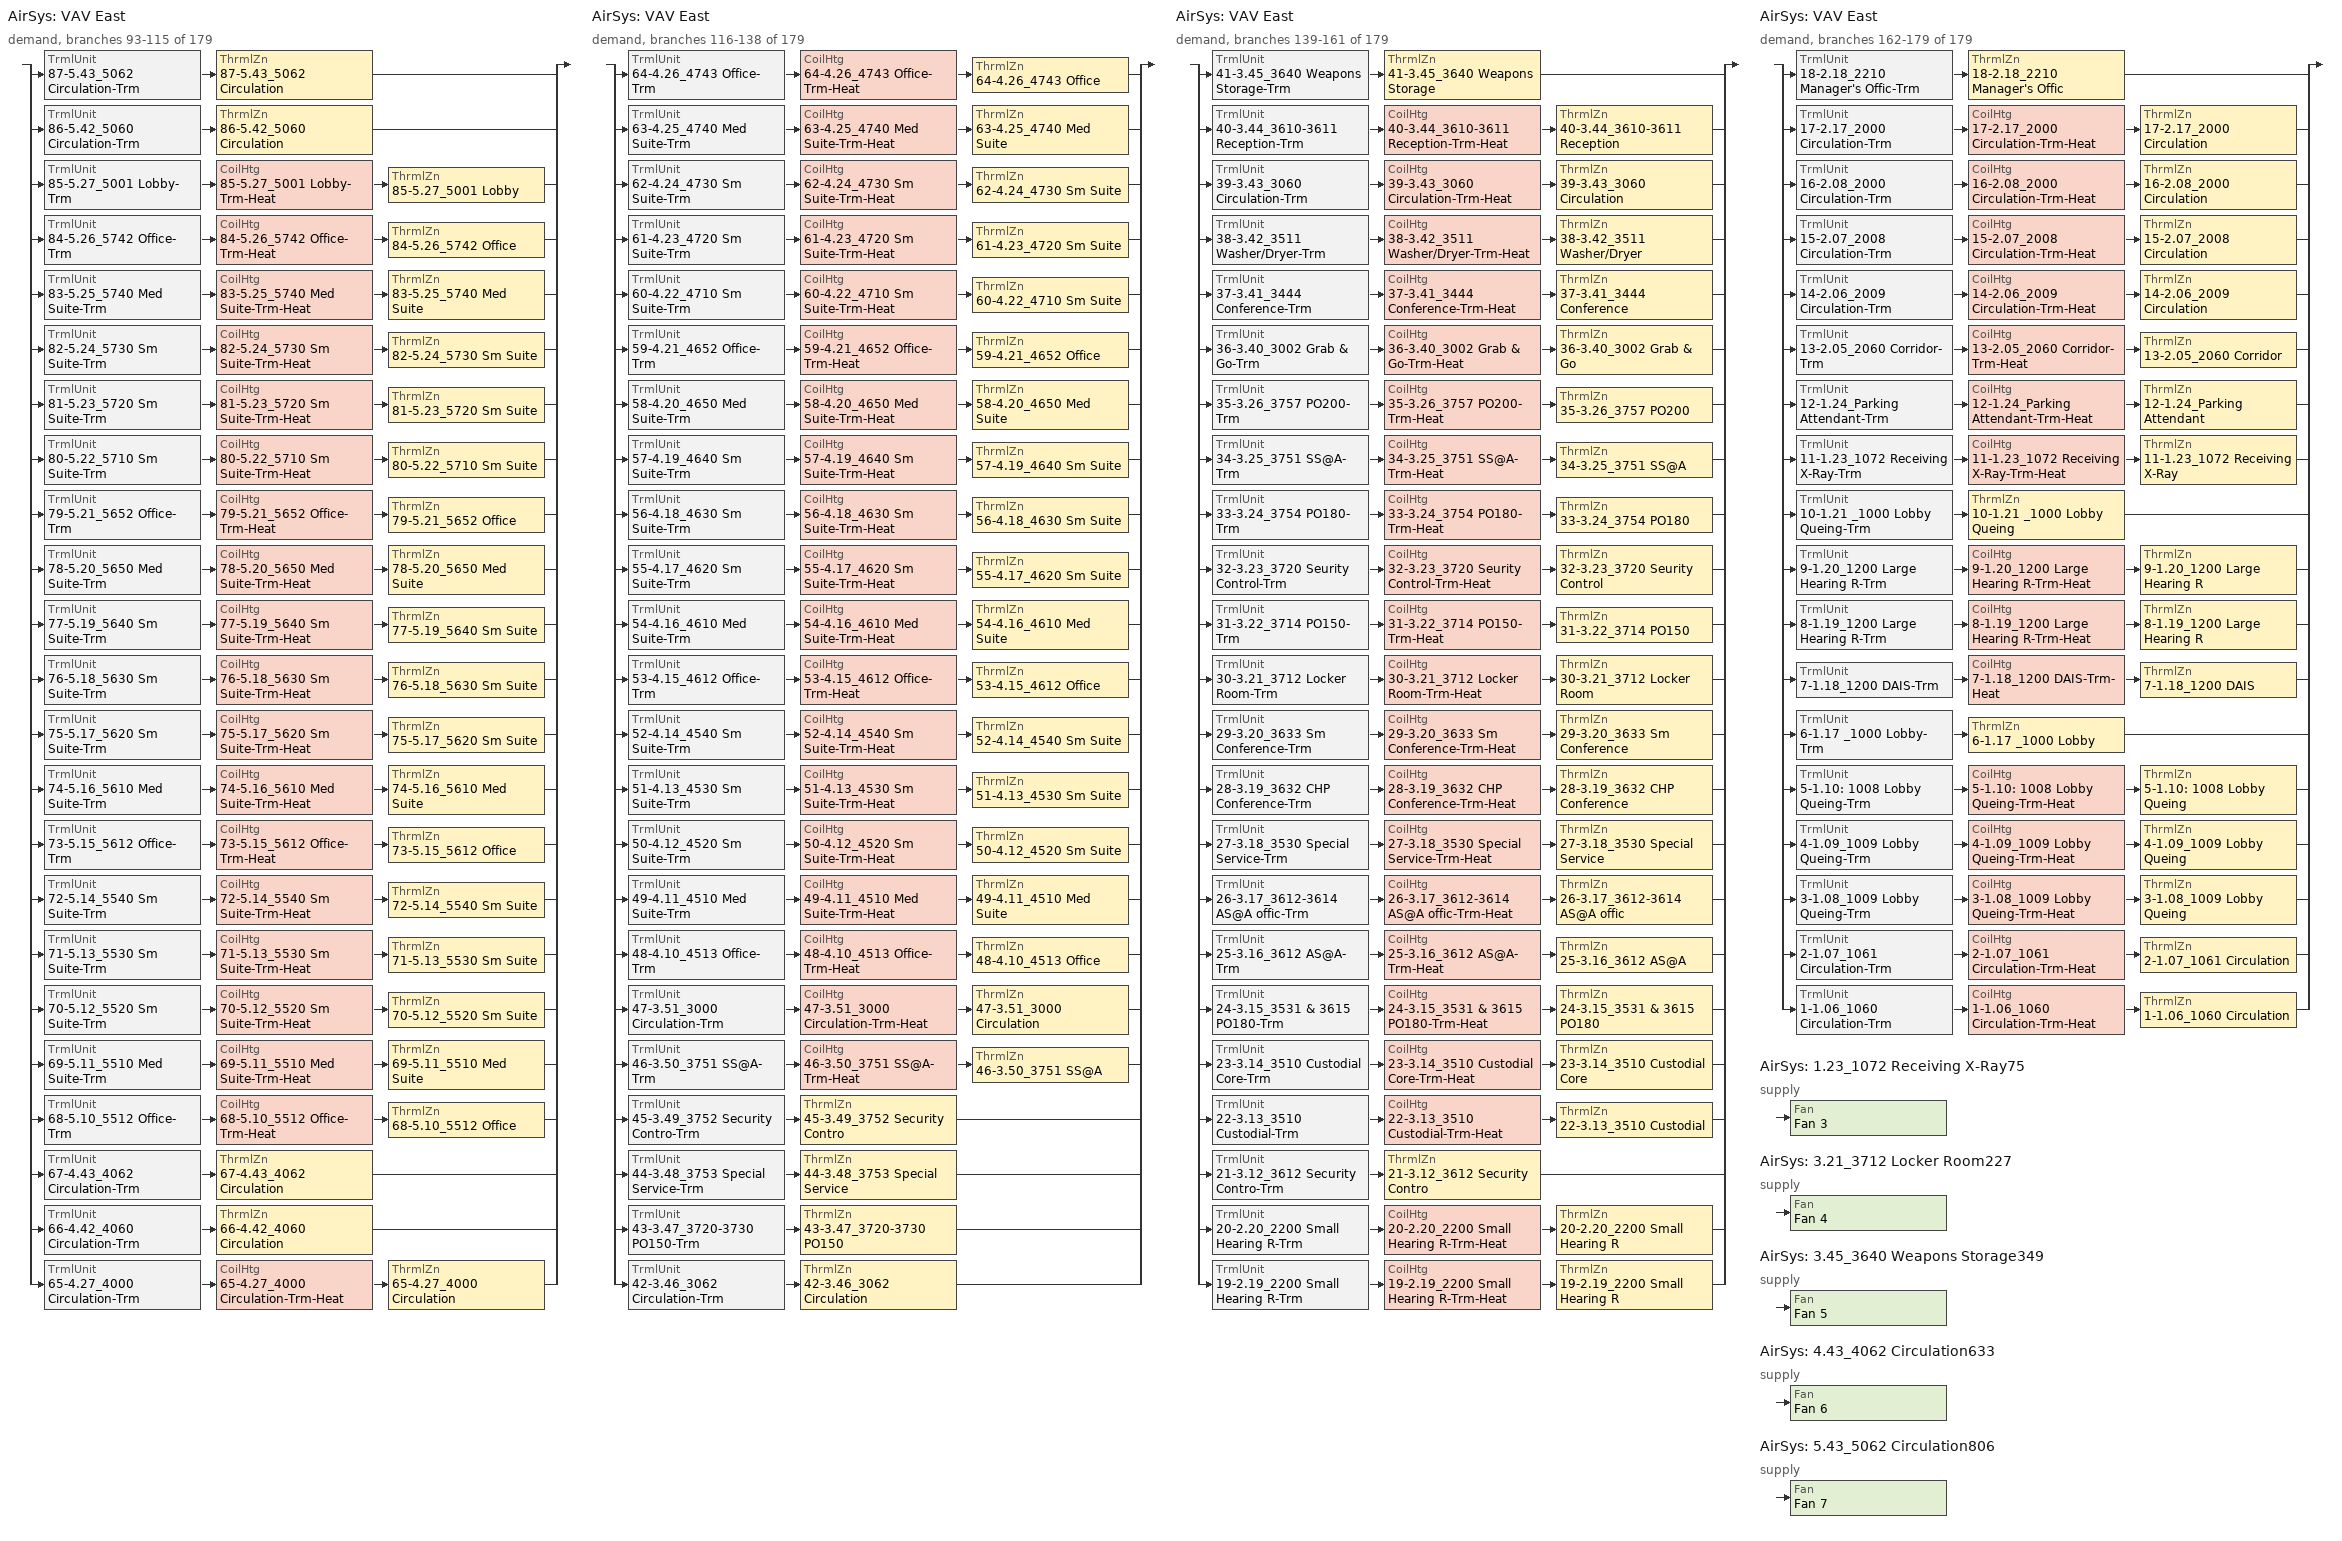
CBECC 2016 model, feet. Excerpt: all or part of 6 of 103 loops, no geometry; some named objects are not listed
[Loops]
AirSys 'VAV East'
 demand, branches 93-115 of 179: split
  | TrmlUnit '87-5.43_5062 Circulation-Trm' > ThrmlZn '87-5.43_5062 Circulation'
  | TrmlUnit '86-5.42_5060 Circulation-Trm' > ThrmlZn '86-5.42_5060 Circulation'
  | TrmlUnit '85-5.27_5001 Lobby-Trm' > CoilHtg '85-5.27_5001 Lobby-Trm-Heat' > ThrmlZn '85-5.27_5001 Lobby'
  | TrmlUnit '84-5.26_5742 Office-Trm' > CoilHtg '84-5.26_5742 Office-Trm-Heat' > ThrmlZn '84-5.26_5742 Office'
  | TrmlUnit '83-5.25_5740 Med Suite-Trm' > CoilHtg '83-5.25_5740 Med Suite-Trm-Heat' > ThrmlZn '83-5.25_5740 Med Suite'
  | TrmlUnit '82-5.24_5730 Sm Suite-Trm' > CoilHtg '82-5.24_5730 Sm Suite-Trm-Heat' > ThrmlZn '82-5.24_5730 Sm Suite'
  | TrmlUnit '81-5.23_5720 Sm Suite-Trm' > CoilHtg '81-5.23_5720 Sm Suite-Trm-Heat' > ThrmlZn '81-5.23_5720 Sm Suite'
  | TrmlUnit '80-5.22_5710 Sm Suite-Trm' > CoilHtg '80-5.22_5710 Sm Suite-Trm-Heat' > ThrmlZn '80-5.22_5710 Sm Suite'
  | TrmlUnit '79-5.21_5652 Office-Trm' > CoilHtg '79-5.21_5652 Office-Trm-Heat' > ThrmlZn '79-5.21_5652 Office'
  | TrmlUnit '78-5.20_5650 Med Suite-Trm' > CoilHtg '78-5.20_5650 Med Suite-Trm-Heat' > ThrmlZn '78-5.20_5650 Med Suite'
  | TrmlUnit '77-5.19_5640 Sm Suite-Trm' > CoilHtg '77-5.19_5640 Sm Suite-Trm-Heat' > ThrmlZn '77-5.19_5640 Sm Suite'
  | TrmlUnit '76-5.18_5630 Sm Suite-Trm' > CoilHtg '76-5.18_5630 Sm Suite-Trm-Heat' > ThrmlZn '76-5.18_5630 Sm Suite'
  | TrmlUnit '75-5.17_5620 Sm Suite-Trm' > CoilHtg '75-5.17_5620 Sm Suite-Trm-Heat' > ThrmlZn '75-5.17_5620 Sm Suite'
  | TrmlUnit '74-5.16_5610 Med Suite-Trm' > CoilHtg '74-5.16_5610 Med Suite-Trm-Heat' > ThrmlZn '74-5.16_5610 Med Suite'
  | TrmlUnit '73-5.15_5612 Office-Trm' > CoilHtg '73-5.15_5612 Office-Trm-Heat' > ThrmlZn '73-5.15_5612 Office'
  | TrmlUnit '72-5.14_5540 Sm Suite-Trm' > CoilHtg '72-5.14_5540 Sm Suite-Trm-Heat' > ThrmlZn '72-5.14_5540 Sm Suite'
  | TrmlUnit '71-5.13_5530 Sm Suite-Trm' > CoilHtg '71-5.13_5530 Sm Suite-Trm-Heat' > ThrmlZn '71-5.13_5530 Sm Suite'
  | TrmlUnit '70-5.12_5520 Sm Suite-Trm' > CoilHtg '70-5.12_5520 Sm Suite-Trm-Heat' > ThrmlZn '70-5.12_5520 Sm Suite'
  | TrmlUnit '69-5.11_5510 Med Suite-Trm' > CoilHtg '69-5.11_5510 Med Suite-Trm-Heat' > ThrmlZn '69-5.11_5510 Med Suite'
  | TrmlUnit '68-5.10_5512 Office-Trm' > CoilHtg '68-5.10_5512 Office-Trm-Heat' > ThrmlZn '68-5.10_5512 Office'
  | TrmlUnit '67-4.43_4062 Circulation-Trm' > ThrmlZn '67-4.43_4062 Circulation'
  | TrmlUnit '66-4.42_4060 Circulation-Trm' > ThrmlZn '66-4.42_4060 Circulation'
  | TrmlUnit '65-4.27_4000 Circulation-Trm' > CoilHtg '65-4.27_4000 Circulation-Trm-Heat' > ThrmlZn '65-4.27_4000 Circulation'
AirSys 'VAV East'
 demand, branches 116-138 of 179: split
  | TrmlUnit '64-4.26_4743 Office-Trm' > CoilHtg '64-4.26_4743 Office-Trm-Heat' > ThrmlZn '64-4.26_4743 Office'
  | TrmlUnit '63-4.25_4740 Med Suite-Trm' > CoilHtg '63-4.25_4740 Med Suite-Trm-Heat' > ThrmlZn '63-4.25_4740 Med Suite'
  | TrmlUnit '62-4.24_4730 Sm Suite-Trm' > CoilHtg '62-4.24_4730 Sm Suite-Trm-Heat' > ThrmlZn '62-4.24_4730 Sm Suite'
  | TrmlUnit '61-4.23_4720 Sm Suite-Trm' > CoilHtg '61-4.23_4720 Sm Suite-Trm-Heat' > ThrmlZn '61-4.23_4720 Sm Suite'
  | TrmlUnit '60-4.22_4710 Sm Suite-Trm' > CoilHtg '60-4.22_4710 Sm Suite-Trm-Heat' > ThrmlZn '60-4.22_4710 Sm Suite'
  | TrmlUnit '59-4.21_4652 Office-Trm' > CoilHtg '59-4.21_4652 Office-Trm-Heat' > ThrmlZn '59-4.21_4652 Office'
  | TrmlUnit '58-4.20_4650 Med Suite-Trm' > CoilHtg '58-4.20_4650 Med Suite-Trm-Heat' > ThrmlZn '58-4.20_4650 Med Suite'
  | TrmlUnit '57-4.19_4640 Sm Suite-Trm' > CoilHtg '57-4.19_4640 Sm Suite-Trm-Heat' > ThrmlZn '57-4.19_4640 Sm Suite'
  | TrmlUnit '56-4.18_4630 Sm Suite-Trm' > CoilHtg '56-4.18_4630 Sm Suite-Trm-Heat' > ThrmlZn '56-4.18_4630 Sm Suite'
  | TrmlUnit '55-4.17_4620 Sm Suite-Trm' > CoilHtg '55-4.17_4620 Sm Suite-Trm-Heat' > ThrmlZn '55-4.17_4620 Sm Suite'
  | TrmlUnit '54-4.16_4610 Med Suite-Trm' > CoilHtg '54-4.16_4610 Med Suite-Trm-Heat' > ThrmlZn '54-4.16_4610 Med Suite'
  | TrmlUnit '53-4.15_4612 Office-Trm' > CoilHtg '53-4.15_4612 Office-Trm-Heat' > ThrmlZn '53-4.15_4612 Office'
  | TrmlUnit '52-4.14_4540 Sm Suite-Trm' > CoilHtg '52-4.14_4540 Sm Suite-Trm-Heat' > ThrmlZn '52-4.14_4540 Sm Suite'
  | TrmlUnit '51-4.13_4530 Sm Suite-Trm' > CoilHtg '51-4.13_4530 Sm Suite-Trm-Heat' > ThrmlZn '51-4.13_4530 Sm Suite'
  | TrmlUnit '50-4.12_4520 Sm Suite-Trm' > CoilHtg '50-4.12_4520 Sm Suite-Trm-Heat' > ThrmlZn '50-4.12_4520 Sm Suite'
  | TrmlUnit '49-4.11_4510 Med Suite-Trm' > CoilHtg '49-4.11_4510 Med Suite-Trm-Heat' > ThrmlZn '49-4.11_4510 Med Suite'
  | TrmlUnit '48-4.10_4513 Office-Trm' > CoilHtg '48-4.10_4513 Office-Trm-Heat' > ThrmlZn '48-4.10_4513 Office'
  | TrmlUnit '47-3.51_3000 Circulation-Trm' > CoilHtg '47-3.51_3000 Circulation-Trm-Heat' > ThrmlZn '47-3.51_3000 Circulation'
  | TrmlUnit '46-3.50_3751 SS@A-Trm' > CoilHtg '46-3.50_3751 SS@A-Trm-Heat' > ThrmlZn '46-3.50_3751 SS@A'
  | TrmlUnit '45-3.49_3752 Security Contro-Trm' > ThrmlZn '45-3.49_3752 Security Contro'
  | TrmlUnit '44-3.48_3753 Special Service-Trm' > ThrmlZn '44-3.48_3753 Special Service'
  | TrmlUnit '43-3.47_3720-3730 PO150-Trm' > ThrmlZn '43-3.47_3720-3730 PO150'
  | TrmlUnit '42-3.46_3062 Circulation-Trm' > ThrmlZn '42-3.46_3062 Circulation'
AirSys 'VAV East'
 demand, branches 139-161 of 179: split
  | TrmlUnit '41-3.45_3640 Weapons Storage-Trm' > ThrmlZn '41-3.45_3640 Weapons Storage'
  | TrmlUnit '40-3.44_3610-3611 Reception-Trm' > CoilHtg '40-3.44_3610-3611 Reception-Trm-Heat' > ThrmlZn '40-3.44_3610-3611 Reception'
  | TrmlUnit '39-3.43_3060 Circulation-Trm' > CoilHtg '39-3.43_3060 Circulation-Trm-Heat' > ThrmlZn '39-3.43_3060 Circulation'
  | TrmlUnit '38-3.42_3511 Washer/Dryer-Trm' > CoilHtg '38-3.42_3511 Washer/Dryer-Trm-Heat' > ThrmlZn '38-3.42_3511 Washer/Dryer'
  | TrmlUnit '37-3.41_3444 Conference-Trm' > CoilHtg '37-3.41_3444 Conference-Trm-Heat' > ThrmlZn '37-3.41_3444 Conference'
  | TrmlUnit '36-3.40_3002 Grab & Go-Trm' > CoilHtg '36-3.40_3002 Grab & Go-Trm-Heat' > ThrmlZn '36-3.40_3002 Grab & Go'
  | TrmlUnit '35-3.26_3757 PO200-Trm' > CoilHtg '35-3.26_3757 PO200-Trm-Heat' > ThrmlZn '35-3.26_3757 PO200'
  | TrmlUnit '34-3.25_3751 SS@A-Trm' > CoilHtg '34-3.25_3751 SS@A-Trm-Heat' > ThrmlZn '34-3.25_3751 SS@A'
  | TrmlUnit '33-3.24_3754 PO180-Trm' > CoilHtg '33-3.24_3754 PO180-Trm-Heat' > ThrmlZn '33-3.24_3754 PO180'
  | TrmlUnit '32-3.23_3720 Seurity Control-Trm' > CoilHtg '32-3.23_3720 Seurity Control-Trm-Heat' > ThrmlZn '32-3.23_3720 Seurity Control'
  | TrmlUnit '31-3.22_3714 PO150-Trm' > CoilHtg '31-3.22_3714 PO150-Trm-Heat' > ThrmlZn '31-3.22_3714 PO150'
  | TrmlUnit '30-3.21_3712 Locker Room-Trm' > CoilHtg '30-3.21_3712 Locker Room-Trm-Heat' > ThrmlZn '30-3.21_3712 Locker Room'
  | TrmlUnit '29-3.20_3633 Sm Conference-Trm' > CoilHtg '29-3.20_3633 Sm Conference-Trm-Heat' > ThrmlZn '29-3.20_3633 Sm Conference'
  | TrmlUnit '28-3.19_3632 CHP Conference-Trm' > CoilHtg '28-3.19_3632 CHP Conference-Trm-Heat' > ThrmlZn '28-3.19_3632 CHP Conference'
  | TrmlUnit '27-3.18_3530 Special Service-Trm' > CoilHtg '27-3.18_3530 Special Service-Trm-Heat' > ThrmlZn '27-3.18_3530 Special Service'
  | TrmlUnit '26-3.17_3612-3614 AS@A offic-Trm' > CoilHtg '26-3.17_3612-3614 AS@A offic-Trm-Heat' > ThrmlZn '26-3.17_3612-3614 AS@A offic'
  | TrmlUnit '25-3.16_3612 AS@A-Trm' > CoilHtg '25-3.16_3612 AS@A-Trm-Heat' > ThrmlZn '25-3.16_3612 AS@A'
  | TrmlUnit '24-3.15_3531 & 3615 PO180-Trm' > CoilHtg '24-3.15_3531 & 3615 PO180-Trm-Heat' > ThrmlZn '24-3.15_3531 & 3615 PO180'
  | TrmlUnit '23-3.14_3510 Custodial Core-Trm' > CoilHtg '23-3.14_3510 Custodial Core-Trm-Heat' > ThrmlZn '23-3.14_3510 Custodial Core'
  | TrmlUnit '22-3.13_3510 Custodial-Trm' > CoilHtg '22-3.13_3510 Custodial-Trm-Heat' > ThrmlZn '22-3.13_3510 Custodial'
  | TrmlUnit '21-3.12_3612 Security Contro-Trm' > ThrmlZn '21-3.12_3612 Security Contro'
  | TrmlUnit '20-2.20_2200 Small Hearing R-Trm' > CoilHtg '20-2.20_2200 Small Hearing R-Trm-Heat' > ThrmlZn '20-2.20_2200 Small Hearing R'
  | TrmlUnit '19-2.19_2200 Small Hearing R-Trm' > CoilHtg '19-2.19_2200 Small Hearing R-Trm-Heat' > ThrmlZn '19-2.19_2200 Small Hearing R'
AirSys 'VAV East'
 demand, branches 162-179 of 179: split
  | TrmlUnit '18-2.18_2210 Manager's Offic-Trm' > ThrmlZn '18-2.18_2210 Manager's Offic'
  | TrmlUnit '17-2.17_2000 Circulation-Trm' > CoilHtg '17-2.17_2000 Circulation-Trm-Heat' > ThrmlZn '17-2.17_2000 Circulation'
  | TrmlUnit '16-2.08_2000 Circulation-Trm' > CoilHtg '16-2.08_2000 Circulation-Trm-Heat' > ThrmlZn '16-2.08_2000 Circulation'
  | TrmlUnit '15-2.07_2008 Circulation-Trm' > CoilHtg '15-2.07_2008 Circulation-Trm-Heat' > ThrmlZn '15-2.07_2008 Circulation'
  | TrmlUnit '14-2.06_2009 Circulation-Trm' > CoilHtg '14-2.06_2009 Circulation-Trm-Heat' > ThrmlZn '14-2.06_2009 Circulation'
  | TrmlUnit '13-2.05_2060 Corridor-Trm' > CoilHtg '13-2.05_2060 Corridor-Trm-Heat' > ThrmlZn '13-2.05_2060 Corridor'
  | TrmlUnit '12-1.24_Parking Attendant-Trm' > CoilHtg '12-1.24_Parking Attendant-Trm-Heat' > ThrmlZn '12-1.24_Parking Attendant'
  | TrmlUnit '11-1.23_1072 Receiving X-Ray-Trm' > CoilHtg '11-1.23_1072 Receiving X-Ray-Trm-Heat' > ThrmlZn '11-1.23_1072 Receiving X-Ray'
  | TrmlUnit '10-1.21 _1000 Lobby Queing-Trm' > ThrmlZn '10-1.21 _1000 Lobby Queing'
  | TrmlUnit '9-1.20_1200 Large Hearing R-Trm' > CoilHtg '9-1.20_1200 Large Hearing R-Trm-Heat' > ThrmlZn '9-1.20_1200 Large Hearing R'
  | TrmlUnit '8-1.19_1200 Large Hearing R-Trm' > CoilHtg '8-1.19_1200 Large Hearing R-Trm-Heat' > ThrmlZn '8-1.19_1200 Large Hearing R'
  | TrmlUnit '7-1.18_1200 DAIS-Trm' > CoilHtg '7-1.18_1200 DAIS-Trm-Heat' > ThrmlZn '7-1.18_1200 DAIS'
  | TrmlUnit '6-1.17 _1000 Lobby-Trm' > ThrmlZn '6-1.17 _1000 Lobby'
  | TrmlUnit '5-1.10: 1008 Lobby Queing-Trm' > CoilHtg '5-1.10: 1008 Lobby Queing-Trm-Heat' > ThrmlZn '5-1.10: 1008 Lobby Queing'
  | TrmlUnit '4-1.09_1009 Lobby Queing-Trm' > CoilHtg '4-1.09_1009 Lobby Queing-Trm-Heat' > ThrmlZn '4-1.09_1009 Lobby Queing'
  | TrmlUnit '3-1.08_1009 Lobby Queing-Trm' > CoilHtg '3-1.08_1009 Lobby Queing-Trm-Heat' > ThrmlZn '3-1.08_1009 Lobby Queing'
  | TrmlUnit '2-1.07_1061 Circulation-Trm' > CoilHtg '2-1.07_1061 Circulation-Trm-Heat' > ThrmlZn '2-1.07_1061 Circulation'
  | TrmlUnit '1-1.06_1060 Circulation-Trm' > CoilHtg '1-1.06_1060 Circulation-Trm-Heat' > ThrmlZn '1-1.06_1060 Circulation'
AirSys '1.23_1072 Receiving X-Ray75'
 supply: Fan 'Fan 3'
AirSys '3.21_3712 Locker Room227'
 supply: Fan 'Fan 4'
AirSys '3.45_3640 Weapons Storage349'
 supply: Fan 'Fan 5'
AirSys '4.43_4062 Circulation633'
 supply: Fan 'Fan 6'
AirSys '5.43_5062 Circulation806'
 supply: Fan 'Fan 7'
[IntLtgSys]
Name | Spc | LumRef | LumCnt | LumMntgHgt | DaylitAreaType
390 NON DAYLIT | S-390-M102: UPS | ( F6, - none - ) | ( 10, 0 )
M102 Non daylit | S-391-M021: MDF | ( F1B, - none - ) | ( 16, 0 )
436 Ind non Daylit | S-436-Ind_S10M Stair 1 | ( H, F12, W 1x2 ) | ( 1, 4, 0 ) | 12
437 non Daylit | S-437-Ind_S20M Stair 2 | ( F12, F12, - none -, - none -, - none - ) | ( 4, 0, 0, 0, 0 )
438 non Daylit | S-438-Ind_S30M Stair 3 | ( F12, - none -, - none -, - none -, - none - ) | ( 4, 0, 0, 0, 0 )
438 non Daylit-2 | S-439-Ind_S40M Stair 4 | ( F12, - none -, - none -, - none -, - none - ) | ( 4, 0, 0, 0, 0 )
2.05 primary | S-13-2.05_2060 Corridor | H1 | 1
2.05 non daylit | S-13-2.05_2060 Corridor | ( W 1x2, H1 ) | ( 8, 4 )
2.06 primary | S-14-2.06_2009 Circulation | H1 | 4 |  | PrimarySidelit
2.07 primary | S-15-2.07_2008 Circulation | H1 | 8 |  | PrimarySidelit
2.08 primary | S-16-2.08_2000 Circulation | H1 | 6 |  | PrimarySidelit
2.17 non daylit 2 | S-17-2.17_2000 Circulation | H1 | 2
2.17 non daylit | S-17-2.17_2000 Circulation | ( H1, H3, H2, J 18, Q2 13-8 ) | ( 5, 1, 3, 1, 2 )
2.18 non daylit | S-18-2.18_2210 Manager's Offic | ( F3/8, F3 ) | ( 2, 5 )
2.19 Non daylit | S-19-2.19_2200 Small Hearing R | ( A2, B2, T, E, Z ) | ( 12, 4, 1, 36, 1 )
2.19 non daylit b | S-19-2.19_2200 Small Hearing R | H1 | 1
2.20 Non daylit | S-20-2.20_2200 Small Hearing R | ( A2, B2, T, E, Z ) | ( 12, 4, 1, 36, 1 )
2.01 Non daylit | S-192-2.01_2100 Small Hearing R | ( A2, B2, T, E, Z ) | ( 12, 4, 1, 36, 1 )
2.02 Non daylit | S-193-2.02_2100 Small Hearing R | ( A2, B2, T, E, Z ) | ( 8, 4, 1, 36, 1 )
2.03 non daylit | S-194-2.03_2033 Corridor | W 1x2 | 17
2.04 non daylit | S-195-2.04_2031 Corridor | ( W 1x2, H1 ) | ( 10, 4 )
2.9 primary | S-196-2.09_2001 Circulation | H1 | 5 |  | PrimarySidelit
2.10 primary | S-197-2.10_2001 Circulation | H1 | 6 |  | PrimarySidelit
2.11 primary | S-198-2.11_2002 Circulation | ( H1, J 12 ) | ( 5, 3 ) |  | PrimarySidelit
2.12 non daylit | S-199-2.12_2151 Press Council R | ( H1, A2, TH1, TH2 ) | ( 4, 8, 2, 1 )
2.13 non daylit | S-200-2.13_2151 Press Council R | ( H1, A2, TH1, TH2 ) | ( 0, 7, 2, 1 )
2.14 non daylit | S-201-2.14_Misc. Offices | ( W 1x2, H1, F3/8 ) | ( 5, 1, 5 )
2.16 Secondary | S-202-2.16_2000 Circulation | H1 | 3 |  | SecondarySidelit
2.16 non daylit | S-202-2.16_2000 Circulation | ( H1, H3, H2, J 18, Q2 13-8 ) | ( 7, 1, 3, 1, 2 )
2.21 Non daylit | S-203-2.21_2150 Green Room | ( H1, H1 ) | ( 4, 4 )
gef 2.1 non daylit | S-386-Uncon_2300 Parking | F1B | 33
403 non daylit | S-403-2101 AV Equipment Room | F6A | 1
404 non daylit | S-404-2152 Press Room/AV | F6A | 1
405 non daylit | S-405-2201 AV Equipment | F6 | 2
408 non daylit | S-408-2025-2026 Electrical | ( F1B, F1B ) | ( 3, 2 )
409 non daylit | S-409-2027-2028 Electrical | ( F1B, F1B ) | ( 3, 2 )
440 non daylit | S-440-Ind_S102 Stair 1 | ( F12, H1, - none - ) | ( 4, 1, 0 )
441 non daylit | S-441-Ind_S202 Stair 2 | ( F12, H1, - none - ) | ( 4, 1, 0 )
442 non daylit | S-442-Ind_S302 Stair 3 | ( F12, H1, - none - ) | ( 4, 1, 0 )
443 non daylit | S-443-Ind_S402 Stair 4 | ( F12, F1B, F12, H1 ) | ( 3, 1, 6, 1 )
444 non daylit | S-444-Ind_All Restrooms 2nd | ( H1, S, Q2 12, L, H1 ) | ( 3, 5, 2, 1, 3 )
444 non Daylit b | S-444-Ind_All Restrooms 2nd | ( S, Q2 24-10, H1, S, L ) | ( 5, 1, 2, 4, 0 )
445 non daylit | S-445-Ind._2051 Custodial | F1B | 2
3.12 Primary | S-21-3.12_3612 Security Contro | ( F3/8, F3/8, - none - ) | ( 1, 1, 0 ) |  | PrimarySidelit
3.13 Primary | S-22-3.13_3510 Custodial | ( F3/8, - none -, - none - ) | ( 3, 0, 0 ) | 12 | PrimarySidelit
3.14 Non daylit | S-23-3.14_3510 Custodial Core | ( F3/8, H1, F1B ) | ( 4, 2, 2 ) | 12
3.15 Primary | S-24-3.15_3531 & 3615 PO180 | ( F3/8, F3/8, - none - ) | ( 1, 1, 0 ) |  | PrimarySidelit
3.16 Primary | S-25-3.16_3612 AS@A | ( F3/12, - none -, - none - ) | ( 2, 0, 0 ) |  | PrimarySidelit
3.17 Primary | S-26-3.17_3612-3614 AS@A offic | ( F3, F3/8, - none - ) | ( 2, 1, 0 ) |  | PrimarySidelit
3.18 Non daylit | S-27-3.18_3530 Special Service | ( F3/12, - none -, - none - ) | ( 2, 0, 0 )
3.19 primary | S-28-3.19_3632 CHP Conference | ( F3/12, F12, - none -, - none -, - none - ) | ( 3, 0, 0, 0, 0 ) |  | PrimarySidelit
3.20 Primary | S-29-3.20_3633 Sm Conference | ( F3/8, - none -, - none - ) | ( 2, 0, 0 ) |  | PrimarySidelit
3.21 Primary | S-30-3.21_3712 Locker Room | ( F3/8, F3, F3, F3 ) | ( 2, 1, 2, 0 ) | 12 | PrimarySidelit
3.22 Primary | S-31-3.22_3714 PO150 | ( F3/8, - none -, - none - ) | ( 2, 0, 0 ) |  | PrimarySidelit
3.23 Primary | S-32-3.23_3720 Seurity Control | ( F3/8, F3, F3, - none - ) | ( 2, 0, 0, 0 ) | 12 | PrimarySidelit
3.23 Secondary | S-32-3.23_3720 Seurity Control | ( F3/8, F3, - none -, - none - ) | ( 2, 1, 0, 0 ) | 12 | SecondarySidelit
3.23 non daylit | S-32-3.23_3720 Seurity Control | ( H1, F3, - none -, - none - ) | ( 1, 0, 0, 0 ) | 12
3.24 Primary | S-33-3.24_3754 PO180 | ( F3/8, - none -, - none - ) | ( 2, 0, 0 ) |  | PrimarySidelit
3.25 primary | S-34-3.25_3751 SS@A | F3 | 6 |  | PrimarySidelit
3.26 Primary | S-35-3.26_3757 PO200 | ( F3, - none -, - none - ) | ( 2, 0, 0 ) | 12 | PrimarySidelit
3.40 non Daylit | S-36-3.40_3002 Grab & Go | ( F3/8, P, H1, L, G ) | ( 1, 6, 13, 3, 12 )
3.40 non Daylit-2 | S-36-3.40_3002 Grab & Go | ( H1, H1, Q2, S1, H1 ) | ( 3, 8, 0, 0, 0 )
3.51 non daylit 3 | S-36-3.40_3002 Grab & Go | ( J 12, J 18 ) | ( 1, 1 )
3.41 Non daylit | S-37-3.41_3444 Conference | ( F3/8, F3/8, - none - ) | ( 3, 0, 0 )
3.42 Non daylit | S-38-3.42_3511 Washer/Dryer | ( F6A, F6A, - none - ) | ( 1, 1, 0 ) | 12
[Spc] Perim=0; OccFrac=0.5; FxdSeat=0; OccNumFxdSeat=0; EnvStatus=New; LtgStatus=New; IntLtgSpecMthd=AreaCategoryMethod; IntLPDNonReg=0; ProcElecSchRef=Office Process4; ProcElecLatFrac=0; ElevCnt=0; EscalCnt=0; HotelMotelGuestRmCnt=0; ExhACH=0; LabExhRtType=HoodDominated
Name | Story | CondgType | ThrmlZnRef | Area | FlrToCeilingHgt | SpcFunc | IntLPDReg | RecptPwrDens | ProcElecPwrDens | ProcElecRadFrac | SHWFluidSegRef | ExhPerSpc | HasProcExh
S-391-M021: MDF | Floor P2 | DirectlyConditioned | 391-M021: MDF | 522 | 9 | Electrical, Mechanical, Telephone Rooms | 0.4 | 0.2 | 0 | 0 | DHW: Core1 - SHWSSeg | 0 | 0
S-436-Ind_S10M Stair 1 | Floor P2 | DirectlyConditioned | 436-Ind_S10M Stair 1 | 524 | 9 | Corridors, Restrooms, Stairs, and Support Areas | 0.4 | 0.2 | 0 | 0 | DHW: Grab N Go4062 - SHWSSeg | 0 | 0
S-437-Ind_S20M Stair 2 | Floor P2 | DirectlyConditioned | 437-Ind_S20M Stair 2 | 410 | 9 | Corridors, Restrooms, Stairs, and Support Areas | 0.4 | 0.2 | 0 | 0 | DHW: Grab N Go4062 - SHWSSeg | 0 | 0
S-438-Ind_S30M Stair 3 | Floor P2 | DirectlyConditioned | 438-Ind_S30M Stair 3 | 383 | 9 | Corridors, Restrooms, Stairs, and Support Areas | 0.4 | 0.2 | 0 | 0 | DHW: Grab N Go4062 - SHWSSeg | 0 | 0
S-439-Ind_S40M Stair 4 | Floor P2 | DirectlyConditioned | 439-Ind_S40M Stair 4 | 787 | 9 | Corridors, Restrooms, Stairs, and Support Areas | 0.4 | 0.2 | 0 | 0 | DHW: Grab N Go4062 - SHWSSeg | 0 | 0
S-13-2.05_2060 Corridor | Floor 2 | DirectlyConditioned | 13-2.05_2060 Corridor | 1169 | 8 | Corridors, Restrooms, Stairs, and Support Areas | 0.4 | 0.2 | 0 | 0 | DHW: Core1 - SHWSSeg | 0 | 0
S-14-2.06_2009 Circulation | Floor 2 | DirectlyConditioned | 14-2.06_2009 Circulation | 501 | 8 | Corridors, Restrooms, Stairs, and Support Areas | 0.4 | 0.2 | 0 | 0 | DHW: Core1 - SHWSSeg | 0 | 0
S-15-2.07_2008 Circulation | Floor 2 | DirectlyConditioned | 15-2.07_2008 Circulation | 1170 | 8 | Corridors, Restrooms, Stairs, and Support Areas | 0.4 | 0.2 | 0 | 0 | DHW: Core1 - SHWSSeg | 0 | 0
S-16-2.08_2000 Circulation | Floor 2 | DirectlyConditioned | 16-2.08_2000 Circulation | 621 | 8 | Lobby, Hotel | 0.4 | 0.5 | 0 | 0 | DHW: Core1 - SHWSSeg | 0 | 0
S-17-2.17_2000 Circulation | Floor 2 | DirectlyConditioned | 17-2.17_2000 Circulation | 1359 | 8 | Lobby, Hotel | 0.4 | 0.5 | 0 | 0 | DHW: Core1 - SHWSSeg | 0 | 0
S-18-2.18_2210 Manager's Offic | Floor 2 | DirectlyConditioned | 18-2.18_2210 Manager's Offic | 821 | 8 | Office (250 square feet in floor area or less) | 0.4 | 3.5 | 0 | 0 | DHW: Core1 - SHWSSeg | 0 | 0
S-19-2.19_2200 Small Hearing R | Floor 2 | DirectlyConditioned | 19-2.19_2200 Small Hearing R | 956 | 8 | Convention, Conference, Multipurpose and Meeting Center Areas | 0.4 | 3.5 | 0 | 0 | DHW: Core1 - SHWSSeg | 0 | 0
S-20-2.20_2200 Small Hearing R | Floor 2 | DirectlyConditioned | 20-2.20_2200 Small Hearing R | 1051 | 8 | Convention, Conference, Multipurpose and Meeting Center Areas | 0.4 | 3.5 | 0 | 0 | DHW: Core1 - SHWSSeg | 0 | 0
S-192-2.01_2100 Small Hearing R | Floor 2 | DirectlyConditioned | 192-2.01_2100 Small Hearing R | 946 | 14 | Convention, Conference, Multipurpose and Meeting Center Areas | 0.4 | 3.5 | 0 | 0 | DHW: Core1 - SHWSSeg | 0 | 0
S-193-2.02_2100 Small Hearing R | Floor 2 | DirectlyConditioned | 193-2.02_2100 Small Hearing R | 892 | 8 | Convention, Conference, Multipurpose and Meeting Center Areas | 0.4 | 3.5 | 0 | 0 | DHW: Core1 - SHWSSeg | 0 | 0
S-194-2.03_2033 Corridor | Floor 2 | DirectlyConditioned | 194-2.03_2033 Corridor | 1254 | 8 | Corridors, Restrooms, Stairs, and Support Areas | 0.4 | 0.2 | 0 | 0 | DHW: Core1 - SHWSSeg | 0 | 0
S-195-2.04_2031 Corridor | Floor 2 | DirectlyConditioned | 195-2.04_2031 Corridor | 1140 | 8 | Corridors, Restrooms, Stairs, and Support Areas | 0.4 | 0.2 | 0 | 0 | DHW: Core1 - SHWSSeg | 0 | 0
S-196-2.09_2001 Circulation | Floor 2 | DirectlyConditioned | 196-2.09_2001 Circulation | 958 | 8 | Corridors, Restrooms, Stairs, and Support Areas | 0.4 | 0.2 | 0 | 0 | DHW: Core1 - SHWSSeg | 0 | 0
S-197-2.10_2001 Circulation | Floor 2 | DirectlyConditioned | 197-2.10_2001 Circulation | 943 | 8 | Corridors, Restrooms, Stairs, and Support Areas | 0.4 | 0.2 | 0 | 0 | DHW: Core1 - SHWSSeg | 0 | 0
S-198-2.11_2002 Circulation | Floor 2 | DirectlyConditioned | 198-2.11_2002 Circulation | 664 | 8 | Corridors, Restrooms, Stairs, and Support Areas | 0.4 | 0.2 | 0 | 0 | DHW: Core1 - SHWSSeg | 0 | 0
S-199-2.12_2151 Press Council R | Floor 2 | DirectlyConditioned | 199-2.12_2151 Press Council R | 878 | 8 | Convention, Conference, Multipurpose and Meeting Center Areas | 0.4 | 3.5 | 0 | 0 | DHW: Core1 - SHWSSeg | 0 | 0
S-200-2.13_2151 Press Council R | Floor 2 | DirectlyConditioned | 200-2.13_2151 Press Council R | 616 | 14 | Convention, Conference, Multipurpose and Meeting Center Areas | 0.4 | 3.5 | 0 | 0 | DHW: Core1 - SHWSSeg | 0 | 0
S-201-2.14_Misc. Offices | Floor 2 | DirectlyConditioned | 201-2.14_Misc. Offices | 1212 | 8 | Office (250 square feet in floor area or less) | 0.4 | 3.5 | 0 | 0 | DHW: Core1 - SHWSSeg | 0 | 0
S-202-2.16_2000 Circulation | Floor 2 | DirectlyConditioned | 202-2.16_2000 Circulation | 1358 | 8 | Lobby, Hotel | 0.4 | 0.5 | 0 | 0 | DHW: Core1 - SHWSSeg | 0 | 0
S-203-2.21_2150 Green Room | Floor 2 | DirectlyConditioned | 203-2.21_2150 Green Room | 350 | 8 | Corridors, Restrooms, Stairs, and Support Areas | 0.4 | 0.2 | 0 | 0 | DHW: Core1 - SHWSSeg | 0 | 0
S-386-Uncon_2300 Parking | Floor 2 | Unconditioned | 386-Uncon_2300 Parking | 17706 | 14 | Parking Garage Building, Parking Area |  | 0 | 0.1 | 0.2 | DHW: Core1 - SHWSSeg | 14000 | 1
S-387-Uncon_8592 Chiller | Floor 2 | Unconditioned | 387-Uncon_8592 Chiller | 1754 | 14 | Unoccupied-Include in Gross Floor Area |  | 0.2 | 1 | 0.2 | DHW: Core1 - SHWSSeg | 3500 | 0
S-403-2101 AV Equipment Room | Floor 2 | DirectlyConditioned | 403-2101 AV Equipment Room | 95 | 14 | Electrical, Mechanical, Telephone Rooms | 0.4 | 0.2 | 0 | 0 | DHW: Core1 - SHWSSeg | 0 | 0
S-404-2152 Press Room/AV | Floor 2 | DirectlyConditioned | 404-2152 Press Room/AV | 114 | 14 | Electrical, Mechanical, Telephone Rooms | 0.4 | 0.2 | 0 | 0 | DHW: Core1 - SHWSSeg | 0 | 0
S-405-2201 AV Equipment | Floor 2 | DirectlyConditioned | 405-2201 AV Equipment | 146 | 14 | Electrical, Mechanical, Telephone Rooms | 0.4 | 0.2 | 0 | 0 | DHW: Core1 - SHWSSeg | 0 | 0
S-408-2025-2026 Electrical | Floor 2 | DirectlyConditioned | 408-2025-2026 Electrical | 403 | 14 | Electrical, Mechanical, Telephone Rooms | 0.4 | 0.2 | 0 | 0 | DHW: Core1 - SHWSSeg | 600 | 0
S-409-2027-2028 Electrical | Floor 2 | DirectlyConditioned | 409-2027-2028 Electrical | 354 | 14 | Electrical, Mechanical, Telephone Rooms | 0.4 | 0.2 | 0 | 0 | DHW: Core1 - SHWSSeg | 600 | 0
S-440-Ind_S102 Stair 1 | Floor 2 | DirectlyConditioned | 440-Ind_S102 Stair 1 | 678 | 14 | Corridors, Restrooms, Stairs, and Support Areas | 0.4 | 0.2 | 0 | 0 | DHW: Grab N Go4062 - SHWSSeg | 0 | 0
S-441-Ind_S202 Stair 2 | Floor 2 | DirectlyConditioned | 441-Ind_S202 Stair 2 | 530 | 14 | Corridors, Restrooms, Stairs, and Support Areas | 0.4 | 0.2 | 0 | 0 | DHW: Grab N Go4062 - SHWSSeg | 0 | 0
S-442-Ind_S302 Stair 3 | Floor 2 | DirectlyConditioned | 442-Ind_S302 Stair 3 | 532 | 14 | Corridors, Restrooms, Stairs, and Support Areas | 0.4 | 0.2 | 0 | 0 | DHW: Grab N Go4062 - SHWSSeg | 0 | 0
S-443-Ind_S402 Stair 4 | Floor 2 | DirectlyConditioned | 443-Ind_S402 Stair 4 | 1233 | 14 | Corridors, Restrooms, Stairs, and Support Areas |  | 0.2 | 0 | 0 | DHW: Grab N Go4062 - SHWSSeg | 0 | 0
S-444-Ind_All Restrooms 2nd | Floor 2 | DirectlyConditioned | 444-Ind_All Restrooms 2nd | 1087 | 8 | Corridors, Restrooms, Stairs, and Support Areas | 0.4 | 0.2 | 0 | 0 | DHW: Grab N Go4062 - SHWSSeg | 1800 | 0
S-445-Ind._2051 Custodial | Floor 2 | DirectlyConditioned | 445-Ind._2051 Custodial | 267 | 14 | Corridors, Restrooms, Stairs, and Support Areas | 0.4 | 0.2 | 0 | 0 | DHW: Grab N Go4062 - SHWSSeg | 0 | 0
S-21-3.12_3612 Security Contro | Floor 3 | DirectlyConditioned | 21-3.12_3612 Security Contro | 201 | 10 | Office (250 square feet in floor area or less) | 0.4 | 3.5 | 0 | 0 | DHW: Core1 - SHWSSeg | 0 | 0
S-22-3.13_3510 Custodial | Floor 3 | DirectlyConditioned | 22-3.13_3510 Custodial | 731 | 10 | General Commercial and Industrial Work Areas, Low Bay | 0.4 | 3.5 | 0 | 0 | DHW: Core1 - SHWSSeg | 0 | 0
S-23-3.14_3510 Custodial Core | Floor 3 | DirectlyConditioned | 23-3.14_3510 Custodial Core | 1050 | 10 | General Commercial and Industrial Work Areas, Low Bay | 0.4 | 3.5 | 0 | 0 | DHW: Core1 - SHWSSeg | 0 | 0
S-24-3.15_3531 & 3615 PO180 | Floor 3 | DirectlyConditioned | 24-3.15_3531 & 3615 PO180 | 492 | 10 | Office (250 square feet in floor area or less) | 0.4 | 3.5 | 0 | 0 | DHW: Core1 - SHWSSeg | 0 | 0
S-25-3.16_3612 AS@A | Floor 3 | DirectlyConditioned | 25-3.16_3612 AS@A | 715 | 10 | Office (Greater than 250 square feet in floor area) | 0.4 | 3.5 | 0 | 0 | DHW: Core1 - SHWSSeg | 0 | 0
S-26-3.17_3612-3614 AS@A offic | Floor 3 | DirectlyConditioned | 26-3.17_3612-3614 AS@A offic | 545 | 10 | Office (Greater than 250 square feet in floor area) | 0.4 | 3.5 | 0 | 0 | DHW: Core1 - SHWSSeg | 0 | 0
S-27-3.18_3530 Special Service | Floor 3 | DirectlyConditioned | 27-3.18_3530 Special Service | 526 | 10 | Convention, Conference, Multipurpose and Meeting Center Areas | 0.4 | 3.5 | 0 | 0 | DHW: Core1 - SHWSSeg | 0 | 0
S-28-3.19_3632 CHP Conference | Floor 3 | DirectlyConditioned | 28-3.19_3632 CHP Conference | 533 | 10 | Convention, Conference, Multipurpose and Meeting Center Areas | 0.4 | 3.5 | 0 | 0 | DHW: Core1 - SHWSSeg | 0 | 0
S-29-3.20_3633 Sm Conference | Floor 3 | DirectlyConditioned | 29-3.20_3633 Sm Conference | 301 | 10 | Convention, Conference, Multipurpose and Meeting Center Areas | 0.4 | 3.5 | 0 | 0 | DHW: Core1 - SHWSSeg | 0 | 0
S-30-3.21_3712 Locker Room | Floor 3 | DirectlyConditioned | 30-3.21_3712 Locker Room | 727 | 10 | Locker/Dressing Room | 0.4 | 0.5 | 0 | 0 | DHW: Core1 - SHWSSeg | 583 | 0
S-31-3.22_3714 PO150 | Floor 3 | DirectlyConditioned | 31-3.22_3714 PO150 | 304 | 10 | Office (250 square feet in floor area or less) | 0.4 | 3.5 | 0 | 0 | DHW: Core1 - SHWSSeg | 0 | 0
S-32-3.23_3720 Seurity Control | Floor 3 | DirectlyConditioned | 32-3.23_3720 Seurity Control | 1391 | 10 | Office (Greater than 250 square feet in floor area) | 0.4 | 3.5 | 0 | 0 | DHW: Core1 - SHWSSeg | 0 | 0
S-33-3.24_3754 PO180 | Floor 3 | DirectlyConditioned | 33-3.24_3754 PO180 | 278 | 10 | Office (Greater than 250 square feet in floor area) | 0.4 | 3.5 | 0 | 0 | DHW: Core1 - SHWSSeg | 0 | 0
S-34-3.25_3751 SS@A | Floor 3 | DirectlyConditioned | 34-3.25_3751 SS@A | 456 | 10 | Office (Greater than 250 square feet in floor area) | 0.4 | 3.5 | 0 | 0 | DHW: Core1 - SHWSSeg | 0 | 0
S-35-3.26_3757 PO200 | Floor 3 | DirectlyConditioned | 35-3.26_3757 PO200 | 239 | 10 | Office (250 square feet in floor area or less) | 0.4 | 3.5 | 0 | 0 | DHW: Core1 - SHWSSeg | 0 | 0
S-36-3.40_3002 Grab & Go | Floor 3 | DirectlyConditioned | 36-3.40_3002 Grab & Go | 3018 | 10 | Retail Merchandise Sales, Wholesale Showroom | 0.4 | 3.5 | 0 | 0 | DHW: Core1 - SHWSSeg | 0 | 0
S-37-3.41_3444 Conference | Floor 3 | DirectlyConditioned | 37-3.41_3444 Conference | 482 | 10 | Convention, Conference, Multipurpose and Meeting Center Areas | 0.4 | 3.5 | 0 | 0 | DHW: Core1 - SHWSSeg | 0 | 0
S-38-3.42_3511 Washer/Dryer | Floor 3 | DirectlyConditioned | 38-3.42_3511 Washer/Dryer | 338 | 10 | Laundry | 0.4 | 3 | 0 | 0 | DHW: Core1 - SHWSSeg | 0 | 0
[Story] Mult=1
Name | Z | FlrToFlrHgt | FlrToCeilingHgt
Floor 2 | 23.67 | 15 | 14
Floor 3 | 38.67 | 13 | 10
[TrmlUnit] Sys=VAV East; Status=New; Cnt=1; PriAirSegRef=VAV East-SSeg; ReheatCtrlMthd=DualMaximum
Name | Type | ZnServedRef | PriAirFlowMax | PriAirFlowMin | HtgAirFlowMax
87-5.43_5062 Circulation-Trm | VAVNoReheatBox | 87-5.43_5062 Circulation | 895 | 187.95 | 182
86-5.42_5060 Circulation-Trm | VAVNoReheatBox | 86-5.42_5060 Circulation | 750 | 165 | 159
85-5.27_5001 Lobby-Trm | VAVReheatBox | 85-5.27_5001 Lobby | 2500 | 825 | 1250
84-5.26_5742 Office-Trm | VAVReheatBox | 84-5.26_5742 Office | 1450 | 87 | 725
83-5.25_5740 Med Suite-Trm | VAVReheatBox | 83-5.25_5740 Med Suite | 765 | 145.35 | 380
82-5.24_5730 Sm Suite-Trm | VAVReheatBox | 82-5.24_5730 Sm Suite | 1025 | 143.5 | 510
81-5.23_5720 Sm Suite-Trm | VAVReheatBox | 81-5.23_5720 Sm Suite | 1025 | 143.5 | 510
80-5.22_5710 Sm Suite-Trm | VAVReheatBox | 80-5.22_5710 Sm Suite | 985 | 137.9 | 490
79-5.21_5652 Office-Trm | VAVReheatBox | 79-5.21_5652 Office | 750 | 52.5 | 375
78-5.20_5650 Med Suite-Trm | VAVReheatBox | 78-5.20_5650 Med Suite | 905 | 144.8 | 450
77-5.19_5640 Sm Suite-Trm | VAVReheatBox | 77-5.19_5640 Sm Suite | 885 | 150.45 | 440
76-5.18_5630 Sm Suite-Trm | VAVReheatBox | 76-5.18_5630 Sm Suite | 850 | 136 | 425
75-5.17_5620 Sm Suite-Trm | VAVReheatBox | 75-5.17_5620 Sm Suite | 850 | 136 | 425
74-5.16_5610 Med Suite-Trm | VAVReheatBox | 74-5.16_5610 Med Suite | 910 | 127.4 | 455
73-5.15_5612 Office-Trm | VAVReheatBox | 73-5.15_5612 Office | 570 | 51.3 | 285
72-5.14_5540 Sm Suite-Trm | VAVReheatBox | 72-5.14_5540 Sm Suite | 750 | 135 | 375
71-5.13_5530 Sm Suite-Trm | VAVReheatBox | 71-5.13_5530 Sm Suite | 805 | 144.9 | 400
70-5.12_5520 Sm Suite-Trm | VAVReheatBox | 70-5.12_5520 Sm Suite | 805 | 144.9 | 400
69-5.11_5510 Med Suite-Trm | VAVReheatBox | 69-5.11_5510 Med Suite | 1020 | 142.8 | 510
68-5.10_5512 Office-Trm | VAVReheatBox | 68-5.10_5512 Office | 1305 | 78.3 | 650
67-4.43_4062 Circulation-Trm | VAVNoReheatBox | 67-4.43_4062 Circulation | 895 | 187.95 | 184
66-4.42_4060 Circulation-Trm | VAVNoReheatBox | 66-4.42_4060 Circulation | 920 | 202.4 | 197
65-4.27_4000 Circulation-Trm | VAVReheatBox | 65-4.27_4000 Circulation | 2315 | 1319.55 | 1300
64-4.26_4743 Office-Trm | VAVReheatBox | 64-4.26_4743 Office | 1445 | 86.7 | 720
63-4.25_4740 Med Suite-Trm | VAVReheatBox | 63-4.25_4740 Med Suite | 990 | 138.6 | 495
62-4.24_4730 Sm Suite-Trm | VAVReheatBox | 62-4.24_4730 Sm Suite | 1025 | 153.75 | 510
61-4.23_4720 Sm Suite-Trm | VAVReheatBox | 61-4.23_4720 Sm Suite | 1025 | 143.5 | 510
60-4.22_4710 Sm Suite-Trm | VAVReheatBox | 60-4.22_4710 Sm Suite | 985 | 137.9 | 490
59-4.21_4652 Office-Trm | VAVReheatBox | 59-4.21_4652 Office | 750 | 52.5 | 375
58-4.20_4650 Med Suite-Trm | VAVReheatBox | 58-4.20_4650 Med Suite | 905 | 126.7 | 450
57-4.19_4640 Sm Suite-Trm | VAVReheatBox | 57-4.19_4640 Sm Suite | 885 | 150.45 | 440
56-4.18_4630 Sm Suite-Trm | VAVReheatBox | 56-4.18_4630 Sm Suite | 850 | 136 | 425
55-4.17_4620 Sm Suite-Trm | VAVReheatBox | 55-4.17_4620 Sm Suite | 850 | 136 | 425
54-4.16_4610 Med Suite-Trm | VAVReheatBox | 54-4.16_4610 Med Suite | 910 | 127.4 | 455
53-4.15_4612 Office-Trm | VAVReheatBox | 53-4.15_4612 Office | 570 | 51.3 | 285
52-4.14_4540 Sm Suite-Trm | VAVReheatBox | 52-4.14_4540 Sm Suite | 750 | 135 | 375
51-4.13_4530 Sm Suite-Trm | VAVReheatBox | 51-4.13_4530 Sm Suite | 805 | 144.9 | 400
50-4.12_4520 Sm Suite-Trm | VAVReheatBox | 50-4.12_4520 Sm Suite | 805 | 144.9 | 400
49-4.11_4510 Med Suite-Trm | VAVReheatBox | 49-4.11_4510 Med Suite | 780 | 140.4 | 390
48-4.10_4513 Office-Trm | VAVReheatBox | 48-4.10_4513 Office | 1305 | 78.3 | 650
47-3.51_3000 Circulation-Trm | VAVReheatBox | 47-3.51_3000 Circulation | 1745 | 663.1 | 870
46-3.50_3751 SS@A-Trm | VAVReheatBox | 46-3.50_3751 SS@A | 1685 | 252.75 | 840
45-3.49_3752 Security Contro-Trm | VAVNoReheatBox | 45-3.49_3752 Security Contro | 195 | 51.09 | 51
44-3.48_3753 Special Service-Trm | VAVNoReheatBox | 44-3.48_3753 Special Service | 370 | 222 | 223
43-3.47_3720-3730 PO150-Trm | VAVNoReheatBox | 43-3.47_3720-3730 PO150 | 725 | 123.25 | 114
42-3.46_3062 Circulation-Trm | VAVNoReheatBox | 42-3.46_3062 Circulation | 970 | 223.1 | 197
41-3.45_3640 Weapons Storage-Trm | VAVNoReheatBox | 41-3.45_3640 Weapons Storage | 160 | 46.4 | 35
40-3.44_3610-3611 Reception-Trm | VAVReheatBox | 40-3.44_3610-3611 Reception | 665 | 119.7 | 330
39-3.43_3060 Circulation-Trm | VAVReheatBox | 39-3.43_3060 Circulation | 665 | 166.25 | 330
38-3.42_3511 Washer/Dryer-Trm | VAVReheatBox | 38-3.42_3511 Washer/Dryer | 240 | 57.6 | 120
37-3.41_3444 Conference-Trm | VAVReheatBox | 37-3.41_3444 Conference | 720 | 244.8 | 360
36-3.40_3002 Grab & Go-Trm | VAVReheatBox | 36-3.40_3002 Grab & Go | 3640 | 618.8 | 1820
35-3.26_3757 PO200-Trm | VAVReheatBox | 35-3.26_3757 PO200 | 910 | 136.5 | 455
34-3.25_3751 SS@A-Trm | VAVReheatBox | 34-3.25_3751 SS@A | 1050 | 157.5 | 525
33-3.24_3754 PO180-Trm | VAVReheatBox | 33-3.24_3754 PO180 | 625 | 93.75 | 310
32-3.23_3720 Seurity Control-Trm | VAVReheatBox | 32-3.23_3720 Seurity Control | 2285 | 342.75 | 1140
31-3.22_3714 PO150-Trm | VAVReheatBox | 31-3.22_3714 PO150 | 415 | 62.25 | 205
30-3.21_3712 Locker Room-Trm | VAVReheatBox | 30-3.21_3712 Locker Room | 1030 | 154.5 | 515
29-3.20_3633 Sm Conference-Trm | VAVReheatBox | 29-3.20_3633 Sm Conference | 530 | 153.7 | 265
28-3.19_3632 CHP Conference-Trm | VAVReheatBox | 28-3.19_3632 CHP Conference | 910 | 273 | 455
27-3.18_3530 Special Service-Trm | VAVReheatBox | 27-3.18_3530 Special Service | 635 | 361.95 | 315
26-3.17_3612-3614 AS@A offic-Trm | VAVReheatBox | 26-3.17_3612-3614 AS@A offic | 1005 | 150.75 | 500
25-3.16_3612 AS@A-Trm | VAVReheatBox | 25-3.16_3612 AS@A | 765 | 114.75 | 380
24-3.15_3531 & 3615 PO180-Trm | VAVReheatBox | 24-3.15_3531 & 3615 PO180 | 690 | 103.5 | 345
23-3.14_3510 Custodial Core-Trm | VAVReheatBox | 23-3.14_3510 Custodial Core | 865 | 164.35 | 430
22-3.13_3510 Custodial-Trm | VAVReheatBox | 22-3.13_3510 Custodial | 845 | 126.75 | 420
21-3.12_3612 Security Contro-Trm | VAVNoReheatBox | 21-3.12_3612 Security Contro | 201 | 30.15 | 30
20-2.20_2200 Small Hearing R-Trm | VAVReheatBox | 20-2.20_2200 Small Hearing R | 1500 | 225 | 750
19-2.19_2200 Small Hearing R-Trm | VAVReheatBox | 19-2.19_2200 Small Hearing R | 1500 | 405 | 750
18-2.18_2210 Manager's Offic-Trm | VAVNoReheatBox | 18-2.18_2210 Manager's Offic | 670 | 127.3 | 123
17-2.17_2000 Circulation-Trm | VAVReheatBox | 17-2.17_2000 Circulation | 1955 | 1309.85 | 1299
16-2.08_2000 Circulation-Trm | VAVReheatBox | 16-2.08_2000 Circulation | 2450 | 416.5 | 1225
15-2.07_2008 Circulation-Trm | VAVReheatBox | 15-2.07_2008 Circulation | 2100 | 315 | 1050
14-2.06_2009 Circulation-Trm | VAVReheatBox | 14-2.06_2009 Circulation | 2050 | 307.5 | 1025
13-2.05_2060 Corridor-Trm | VAVReheatBox | 13-2.05_2060 Corridor | 415 | 178.45 | 205
12-1.24_Parking Attendant-Trm | VAVReheatBox | 12-1.24_Parking Attendant | 385 | 69.3 | 190
11-1.23_1072 Receiving X-Ray-Trm | VAVReheatBox | 11-1.23_1072 Receiving X-Ray | 535 | 64.2 | 265
10-1.21 _1000 Lobby Queing-Trm | VAVNoReheatBox | 10-1.21 _1000 Lobby Queing | 1825 | 529.25 | 513
9-1.20_1200 Large Hearing R-Trm | VAVReheatBox | 9-1.20_1200 Large Hearing R | 2100 | 1134 | 1050
8-1.19_1200 Large Hearing R-Trm | VAVReheatBox | 8-1.19_1200 Large Hearing R | 2100 | 1239 | 1050
7-1.18_1200 DAIS-Trm | VAVReheatBox | 7-1.18_1200 DAIS | 1500 | 210 | 750
6-1.17 _1000 Lobby-Trm | VAVNoReheatBox | 6-1.17 _1000 Lobby | 1625 | 552.5 | 552
5-1.10: 1008 Lobby Queing-Trm | VAVReheatBox | 5-1.10: 1008 Lobby Queing | 4760 | 714 | 2380
4-1.09_1009 Lobby Queing-Trm | VAVReheatBox | 4-1.09_1009 Lobby Queing | 2390 | 310.7 | 1190
3-1.08_1009 Lobby Queing-Trm | VAVReheatBox | 3-1.08_1009 Lobby Queing | 4080 | 612 | 2040
2-1.07_1061 Circulation-Trm | VAVReheatBox | 2-1.07_1061 Circulation | 990 | 89.1 | 495
1-1.06_1060 Circulation-Trm | VAVReheatBox | 1-1.06_1060 Circulation | 555 | 133.2 | 275
[CoilHtg] Sys=VAV East; Type=HotWater; FuelSrc=Electric; FluidSegInRef=DHW: Core1 - HotWaterSSeg; FluidSegOutRef=DHW: Core1 - HotWaterRSeg; CndsrType=Air; BypassMinEffCheck=0
Name | CapTotGrossRtd
85-5.27_5001 Lobby-Trm-Heat | 23100
84-5.26_5742 Office-Trm-Heat | 13400
83-5.25_5740 Med Suite-Trm-Heat; 25-3.16_3612 AS@A-Trm-Heat | 7000
82-5.24_5730 Sm Suite-Trm-Heat; 81-5.23_5720 Sm Suite-Trm-Heat; 69-5.11_5510 Med Suite-Trm-Heat; 62-4.24_4730 Sm Suite-Trm-Heat; 61-4.23_4720 Sm Suite-Trm-Heat | 9400
80-5.22_5710 Sm Suite-Trm-Heat; 60-4.22_4710 Sm Suite-Trm-Heat | 9000
79-5.21_5652 Office-Trm-Heat; 72-5.14_5540 Sm Suite-Trm-Heat; 59-4.21_4652 Office-Trm-Heat; 52-4.14_4540 Sm Suite-Trm-Heat | 6900
78-5.20_5650 Med Suite-Trm-Heat; 58-4.20_4650 Med Suite-Trm-Heat | 8300
77-5.19_5640 Sm Suite-Trm-Heat; 57-4.19_4640 Sm Suite-Trm-Heat | 8100
76-5.18_5630 Sm Suite-Trm-Heat; 75-5.17_5620 Sm Suite-Trm-Heat; 56-4.18_4630 Sm Suite-Trm-Heat; 55-4.17_4620 Sm Suite-Trm-Heat; 23-3.14_3510 Custodial Core-Trm-Heat | 7900
74-5.16_5610 Med Suite-Trm-Heat; 54-4.16_4610 Med Suite-Trm-Heat; 35-3.26_3757 PO200-Trm-Heat; 28-3.19_3632 CHP Conference-Trm-Heat | 8400
73-5.15_5612 Office-Trm-Heat; 53-4.15_4612 Office-Trm-Heat | 5300
71-5.13_5530 Sm Suite-Trm-Heat; 70-5.12_5520 Sm Suite-Trm-Heat; 51-4.13_4530 Sm Suite-Trm-Heat; 50-4.12_4520 Sm Suite-Trm-Heat | 7400
68-5.10_5512 Office-Trm-Heat; 48-4.10_4513 Office-Trm-Heat | 12000
65-4.27_4000 Circulation-Trm-Heat | 21300
64-4.26_4743 Office-Trm-Heat | 13300
63-4.25_4740 Med Suite-Trm-Heat; 2-1.07_1061 Circulation-Trm-Heat | 9100
49-4.11_4510 Med Suite-Trm-Heat | 7200
47-3.51_3000 Circulation-Trm-Heat | 16000
46-3.50_3751 SS@A-Trm-Heat | 15500
40-3.44_3610-3611 Reception-Trm-Heat; 39-3.43_3060 Circulation-Trm-Heat | 6100
38-3.42_3511 Washer/Dryer-Trm-Heat | 2300
37-3.41_3444 Conference-Trm-Heat | 6700
36-3.40_3002 Grab & Go-Trm-Heat | 33600
34-3.25_3751 SS@A-Trm-Heat | 9700
33-3.24_3754 PO180-Trm-Heat | 5700
32-3.23_3720 Seurity Control-Trm-Heat | 21000
31-3.22_3714 PO150-Trm-Heat; 13-2.05_2060 Corridor-Trm-Heat | 3800
30-3.21_3712 Locker Room-Trm-Heat | 9500
29-3.20_3633 Sm Conference-Trm-Heat; 11-1.23_1072 Receiving X-Ray-Trm-Heat | 4900
27-3.18_3530 Special Service-Trm-Heat | 5800
26-3.17_3612-3614 AS@A offic-Trm-Heat | 9200
24-3.15_3531 & 3615 PO180-Trm-Heat | 6400
22-3.13_3510 Custodial-Trm-Heat | 7800
20-2.20_2200 Small Hearing R-Trm-Heat; 19-2.19_2200 Small Hearing R-Trm-Heat; 7-1.18_1200 DAIS-Trm-Heat | 13800
17-2.17_2000 Circulation-Trm-Heat | 18000
16-2.08_2000 Circulation-Trm-Heat | 22500
15-2.07_2008 Circulation-Trm-Heat | 38600
14-2.06_2009 Circulation-Trm-Heat | 18900
12-1.24_Parking Attendant-Trm-Heat | 3500
9-1.20_1200 Large Hearing R-Trm-Heat; 8-1.19_1200 Large Hearing R-Trm-Heat | 19300
5-1.10: 1008 Lobby Queing-Trm-Heat | 43800
4-1.09_1009 Lobby Queing-Trm-Heat | 21900
3-1.08_1009 Lobby Queing-Trm-Heat | 37600
1-1.06_1060 Circulation-Trm-Heat | 5100
[AirSys] Status=New; Type=Exhaust; CtrlSysType=DDCToZone; IsAllOA=0; FanCtrl=Continuous; ReheatCtrlMthd=SingleMaximum; Cnt=1; FanPos=DrawThrough; OptStart=0; ClgDsgnSupAirTemp=0; HtgDsgnSupAirTemp=0; ClgCtrl=NoSATControl; ClgFixedSupTemp=0; ClRstSupHi=0; ClRstSupLow=0; ExhSysType=General; ExhCtrlMthd=ConstantFlowConstantSpeedFan; IsComplexSys=0; DuctIns=0; DuctLctn=Conditioned; AcceptanceTestReq=0; HERSDuctReq=0; HERSDuctTested=0; NRCAMch02A=0; NRCAMch03A=0; NRCAMch04H=0; NRCAMch05A=0; NRCAMch06A=0; NRCAMch07A=0; NRCAMch08A=0; NRCAMch09A=0; NRCAMch10A=0; NRCAMch11A=0; NRCAMch12A=0; NRCAMch13A=0; NRCAMch14A=0; NRCAMch15A=0; NRCAMch16A=0; NRCAMch17A=0; NRCAMch18A=0
1.23_1072 Receiving X-Ray75; 3.21_3712 Locker Room227; 3.45_3640 Weapons Storage349; 4.43_4062 Circulation633; 5.43_5062 Circulation806
[AirSeg] Type=Exhaust; Path=Ducted
Name | Sys
1.23_1072 Receiving X-Ray75-ExhaustSeg | 1.23_1072 Receiving X-Ray75
3.21_3712 Locker Room227-ExhaustSeg | 3.21_3712 Locker Room227
3.45_3640 Weapons Storage349-ExhaustSeg | 3.45_3640 Weapons Storage349
4.43_4062 Circulation633-ExhaustSeg | 4.43_4062 Circulation633
5.43_5062 Circulation806-ExhaustSeg | 5.43_5062 Circulation806
[Fan] CtrlMthd=ConstantVolume; Class=Centrifugal; CentType=AirFoil; ModelingMthd=BrakeHorsePower; FlowMin=0; MtrEff=0.855; MtrPos=InAirStream
Name | Sys | FlowCap | MtrBHP | MtrHP
Fan 3 | 1.23_1072 Receiving X-Ray75 | 600 | 0.2 | 0.2
Fan 4 | 3.21_3712 Locker Room227 | 583 | 0.15 | 0.15
Fan 5 | 3.45_3640 Weapons Storage349 | 250 | 0.1 | 0.1
Fan 6 | 4.43_4062 Circulation633 | 583 | 0.15 | 0.15
Fan 7 | 5.43_5062 Circulation806 | 583 | 0.15 | 0.15
